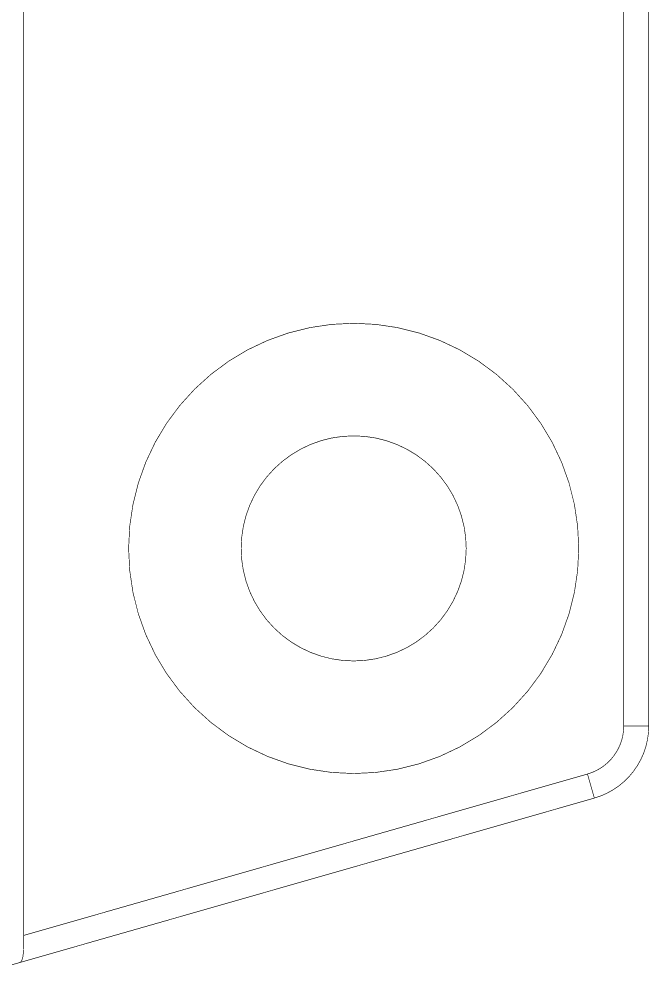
# Model space of a CAD drawing. Header units: millimetres. Extents: x 10 to 120, y 82 to 138.
# Drawn here: x 107.28 to 119.88, y 83.88 to 102.81 of the extents above; entities that cross this region are included whole.
import ezdxf

# ---------------------------------------------------------------- set-up
doc = ezdxf.new("R2010")
doc.units = ezdxf.units.MM
doc.layers.add('Mechanical10', color=56, linetype='Continuous')
doc.layers.add('Mechanical9', color=56, linetype='Continuous')

msp = doc.modelspace()

# ---------------------------------------------------------------- linework, layer by layer
at = {"layer": 'Mechanical10', "const_width": 0.0127}
for points in [[(119.369, 88.682), (119.369, 131.78)], [(119.369, 88.682), (119.869, 88.682)], [(107.369, 84.494), (118.644, 87.721)], [(118.644, 87.721), (118.781, 87.24)]]:
    msp.add_lwpolyline(points, dxfattribs=at)
msp.add_lwpolyline([(119.369, 88.682, -0.334747), (118.644, 87.721)], format="xyb", dxfattribs=at)
at = {"layer": 'Mechanical10', "const_width": 0.00635}
for points in [[(119.366, 88.682, 1), (119.372, 88.682, 1)], [(119.366, 88.682, 1), (119.372, 88.682, 1)], [(119.366, 88.682, 1), (119.372, 88.682, 1)], [(119.866, 88.682, 1), (119.872, 88.682, 1)], [(118.641, 87.721, 1), (118.647, 87.721, 1)], [(118.641, 87.721, 1), (118.647, 87.721, 1)], [(118.641, 87.721, 1), (118.647, 87.721, 1)], [(118.778, 87.24, 1), (118.785, 87.24, 1)], [(107.366, 84.494, 1), (107.372, 84.494, 1)]]:
    msp.add_lwpolyline(points, format="xyb", close=True, dxfattribs=at)
at = {"layer": 'Mechanical9', "const_width": 0.0127}
for points in [[(107.369, 84.494), (107.369, 135.968)], [(119.869, 88.682), (119.869, 131.78)], [(107.283, 83.95), (118.781, 87.24)], [(107.369, 84.334), (107.369, 84.494)], [(107.368, 84.256), (107.369, 84.334)], [(107.071, 83.889), (107.283, 83.95)]]:
    msp.add_lwpolyline(points, dxfattribs=at)
at = {"layer": 'Mechanical9'}
for points, const_width in [([(118.469, 92.231, 1), (109.469, 92.231, 1)], 0.0127), ([(116.219, 92.231, 1), (111.719, 92.231, 1)], 0.0127), ([(109.466, 92.231, 1), (109.472, 92.231, 1)], 0.00635), ([(111.716, 92.231, 1), (111.722, 92.231, 1)], 0.00635), ([(116.216, 92.231, 1), (116.222, 92.231, 1)], 0.00635), ([(118.466, 92.231, 1), (118.472, 92.231, 1)], 0.00635), ([(119.866, 88.682, 1), (119.872, 88.682, 1)], 0.00635), ([(119.866, 88.682, 1), (119.872, 88.682, 1)], 0.00635), ([(118.778, 87.24, 1), (118.785, 87.24, 1)], 0.00635), ([(118.778, 87.24, 1), (118.785, 87.24, 1)], 0.00635), ([(107.366, 84.494, 1), (107.372, 84.494, 1)], 0.00635), ([(107.366, 84.494, 1), (107.372, 84.494, 1)], 0.00635), ([(107.365, 84.256, 1), (107.371, 84.256, 1)], 0.00635), ([(107.365, 84.256, 1), (107.371, 84.256, 1)], 0.00635), ([(107.365, 84.334, 1), (107.372, 84.334, 1)], 0.00635), ([(107.365, 84.334, 1), (107.372, 84.334, 1)], 0.00635), ([(107.351, 84.069, 1), (107.358, 84.069, 1)], 0.00635), ([(107.351, 84.069, 1), (107.358, 84.069, 1)], 0.00635), ([(107.358, 84.123, 1), (107.365, 84.123, 1)], 0.00635), ([(107.358, 84.123, 1), (107.365, 84.123, 1)], 0.00635), ([(107.362, 84.185, 1), (107.369, 84.185, 1)], 0.00635), ([(107.362, 84.185, 1), (107.369, 84.185, 1)], 0.00635), ([(107.28, 83.95, 1), (107.286, 83.95, 1)], 0.00635), ([(107.28, 83.95, 1), (107.286, 83.95, 1)], 0.00635), ([(107.28, 83.95, 1), (107.286, 83.95, 1)], 0.00635), ([(107.304, 83.963, 1), (107.31, 83.963, 1)], 0.00635), ([(107.304, 83.963, 1), (107.31, 83.963, 1)], 0.00635), ([(107.325, 83.987, 1), (107.331, 83.987, 1)], 0.00635), ([(107.325, 83.987, 1), (107.331, 83.987, 1)], 0.00635), ([(107.34, 84.023, 1), (107.347, 84.023, 1)], 0.00635), ([(107.34, 84.023, 1), (107.347, 84.023, 1)], 0.00635)]:
    msp.add_lwpolyline(points, format="xyb", close=True, dxfattribs=dict(at, const_width=const_width))
at = {"layer": 'Mechanical9', "const_width": 0.0127}
for points in [[(119.869, 88.682, -0.334747), (118.781, 87.24)], [(107.368, 84.256, -0.006622), (107.366, 84.185)], [(107.354, 84.069, -0.033271), (107.343, 84.023)], [(107.361, 84.123, -0.020172), (107.354, 84.069)], [(107.366, 84.185, -0.011872), (107.361, 84.123)], [(107.307, 83.963, -0.104523), (107.283, 83.95)], [(107.328, 83.987, -0.084173), (107.307, 83.963)], [(107.343, 84.023, -0.058807), (107.328, 83.987)]]:
    msp.add_lwpolyline(points, format="xyb", dxfattribs=at)

doc.saveas('drawing.dxf')
